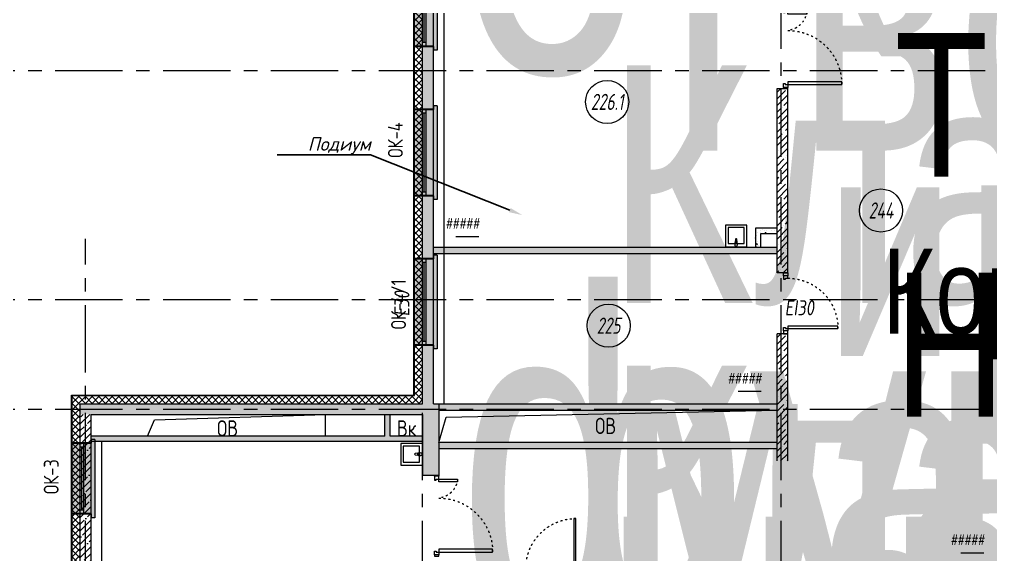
# Model space of a CAD drawing. Header units: millimetres. Extents: x 0 to 9491604, y -172998 to 295086.
# Drawn here: x 380393 to 398407, y 7200 to 17123 of the extents above; entities that cross this region are included whole.
import ezdxf
from ezdxf import colors
from ezdxf.entities.mleader import LeaderData, LeaderLine
from ezdxf.enums import TextEntityAlignment as Align
from ezdxf.math import Vec2, Vec3

# ---------------------------------------------------------------- set-up
doc = ezdxf.new("R2018")
doc.units = ezdxf.units.MM
doc.linetypes.add('ACAD_ISO03W100', pattern=[30, 12, -18])
doc.linetypes.add('CENTER', pattern=[2, 1.25, -0.25, 0.25, -0.25])
for name, color, linetype, lineweight in [('АР_Выноски АПР', 5, 'Continuous', 5), ('АР_Двери', 7, 'Continuous', 0), ('АР_Маркер экспликации', 239, 'Continuous', 13), ('АР_Навесной фасад', 250, 'Continuous', 5), ('АР_Номер помещения', 250, 'Continuous', 9), ('АР_Окна БЛОК', 250, 'Continuous', 13), ('АР_Оси', 7, 'Continuous', 25), ('АР_Отверстия', 250, 'Continuous', 15), ('АР_Отметки', 7, 'Continuous', 5), ('АР_Перегородки газоблок', 165, 'Continuous', 30), ('АР_Перегородки газоблок_Штрих', 165, 'Continuous', 5), ('АР_Подоконники', 163, 'Continuous', 9), ('АР_Сущ Несущая стена', 250, 'Continuous', 50), ('АР_тонкая линия', 250, 'Continuous', 0), ('АР_Утеплитель', 250, 'Continuous', 13), ('АР_Штриховка монолит', 29, 'Continuous', 9), ('Маркировка ОКОН', 5, 'Continuous', 18), ('Сан.техника', 153, 'Continuous', 9)]:
    doc.layers.add(name, color=color, linetype=linetype, lineweight=lineweight)
doc.layers.add('АР_Названия помещений', color=124, linetype='Continuous', lineweight=5, plot=False)
doc.layers.add('АР_Помещения_площадь', color=19, linetype='Continuous', lineweight=9, plot=False)
doc.layers.add('АР_ПБ_Двери', color=7, linetype='Continuous', lineweight=15, true_color=0xdb0000)
doc.layers.add('ТХ_сантехника', color=253, linetype='Continuous')
doc.styles.add('ICOCPEUR', font='isocpeur.ttf')
doc.styles.add('ISOCPEUR', font='', dxfattribs={"height": 250})
doc.styles.add('PDF ISOCPEUR', font='isocpeur.ttf')
doc.styles.get("Standard").update_dxf_attribs({"font": 'GOST.TTF'})
doc.styles.add('Архитект', font='isocpeur.ttf', dxfattribs={"width": 0.8, "oblique": 8})
doc.styles.get('ISOCPEUR').set_extended_font_data('ISOCPEUR', italic=True)
pattern_1 = [(50, (458486.46, -54817.56), (215.17805, -18.82564), [22.5, -247.5]), (355, (458486.46, -54817.56), (-41.6254, 225.65764), [18, -198]), (100.45144, (458504.4, -54819.13), (173.55265, 206.832), [19.12206, -210.34263]), (46.1842, (458486.46, -54757.56), (320.1724, -49.6558), [33.75, -371.25]), (96.63564, (458513.14, -54761.7), (280.3986, 292.2356), [28.6831, -315.5141]), (351.18416, (458486.46, -54757.56), (280.3986, 292.2356), [27, -297]), (21, (458516.46, -54772.56), (179.07212, -120.78567), [22.5, -247.5]), (326, (458516.46, -54772.56), (72.9946, 217.545), [18, -198]), (71.45144, (458531.38, -54782.63), (252.0667, 96.75935), [19.12206, -210.34263]), (37.5, (458486.46, -54817.56), (3.647957, 99.868156), [0, -195.6, 0, -201, 0, -198.75]), (7.5, (458486.46, -54817.56), (78.92086, 118.32351), [0, -114.6, 0, -191.1, 0, -75.75]), (327.5, (458419.56, -54817.56), (160.14673, -6.76646), [0, -75, 0, -234, 0, -310.5]), (317.5, (458389.56, -54817.56), (174.95585, 30.0315), [0, -97.5, 0, -155.4, 0, -220.5])]

# ---------------------------------------------------------------- blocks, each defined once
blk = doc.blocks.new('Полуторная_на лестницу')
for points in [[(75, 80), (75, 1080), (125, 1080), (125, 80)], [(1375, 430), (1375, 80), (1425, 80), (1425, 430)]]:
    blk.add_lwpolyline(points, close=True)
for points in [[(0, 0), (0, 80), (20, 80), (20, 0), (0, 0)], [(20, 80), (20, 0), (90, 0), (90, 30), (75, 30), (75, 80), (20, 80)], [(1480, 80), (1480, 0), (1410, 0), (1410, 30), (1425, 30), (1425, 80), (1480, 80)], [(1500, 0), (1500, 80), (1480, 80), (1480, 0), (1500, 0)]]:
    blk.add_lwpolyline(points)
at = {"linetype": 'ACAD_ISO03W100', "ltscale": 3}
for centre, radius, start, end in [((75, 80), 1000, 0, 90), ((1465, 40), 392, 95.9075, 174.0925)]:
    blk.add_arc(centre, radius, start, end, dxfattribs=at)
blk = doc.blocks.new('*U265')
blk.add_lwpolyline([(100, 80), (100, 1010), (140, 1010), (140, 80)], close=True)
for points in [[(0, 0), (0, 80), (55, 80), (55, 0), (0, 0)], [(55, 80), (55, 0), (115, 0), (115, 40), (100, 40), (100, 80), (55, 80)], [(1075, 80), (1075, 0), (1015, 0), (1015, 40), (1030, 40), (1030, 80), (1075, 80)], [(1130, 0), (1130, 80), (1075, 80), (1075, 0), (1130, 0)]]:
    blk.add_lwpolyline(points)
at = {"linetype": 'ACAD_ISO03W100', "ltscale": 3}
blk.add_arc((100, 80), 930, 0, 90, dxfattribs=at)
blk = doc.blocks.new('*U266')
blk.add_lwpolyline([(100, 80), (100, 1010), (140, 1010), (140, 80)], close=True)
for points in [[(0, 0), (0, 80), (55, 80), (55, 0), (0, 0)], [(55, 80), (55, 0), (115, 0), (115, 40), (100, 40), (100, 80), (55, 80)], [(1075, 80), (1075, 0), (1015, 0), (1015, 40), (1030, 40), (1030, 80), (1075, 80)], [(1130, 0), (1130, 80), (1075, 80), (1075, 0), (1130, 0)]]:
    blk.add_lwpolyline(points)
at = {"linetype": 'ACAD_ISO03W100', "ltscale": 3}
blk.add_arc((100, 80), 930, 0, 90, dxfattribs=at)
blk = doc.blocks.new('*U261')
at = {"true_color": 0xffffff}
h = blk.add_hatch(color=7, dxfattribs=at)
h.dxf.hatch_style = 1
h.paths.add_polyline_path([(-1380, 210), (70, 210), (70, 140), (0, 140), (0, -220), (-1310, -220), (-1310, 140), (-1380, 140)])
for p, q in [((-1380, 210), (70, 210)), ((-1380, 210), (-1380, 140)), ((70, 210), (70, 140)), ((-1380, 140), (-1310, 140)), ((-1310, 0), (0, 0)), ((0, 140), (70, 140)), ((-1310, -70), (0, -70)), ((-1240, 0), (-1240, -70)), ((-1240, -35), (-70, -35)), ((-70, 0), (-70, -70)), ((0, -220), (-1310, -220))]:
    blk.add_line(p, q)
at = {"lineweight": 30}
for p, q in [((-1310, 140), (-1310, -220)), ((0, 140), (0, -220))]:
    blk.add_line(p, q, dxfattribs=at)
blk = doc.blocks.new('*U262')
at = {"true_color": 0xffffff}
h = blk.add_hatch(color=7, dxfattribs=at)
h.dxf.hatch_style = 1
h.paths.add_polyline_path([(-1670, 210), (70, 210), (70, 140), (0, 140), (0, -220), (-1600, -220), (-1600, 140), (-1670, 140)])
for p, q in [((-1670, 210), (70, 210)), ((-1670, 210), (-1670, 140)), ((70, 210), (70, 140)), ((-1670, 140), (-1600, 140)), ((-1600, 0), (0, 0)), ((0, 140), (70, 140)), ((-1600, -70), (0, -70)), ((-1530, 0), (-1530, -70)), ((-1530, -35), (-70, -35)), ((-70, 0), (-70, -70)), ((0, -220), (-1600, -220))]:
    blk.add_line(p, q)
at = {"lineweight": 30}
for p, q in [((-1600, 140), (-1600, -220)), ((0, 140), (0, -220))]:
    blk.add_line(p, q, dxfattribs=at)
blk = doc.blocks.new('*U257')
at = {"true_color": 0xffffff}
h = blk.add_hatch(color=7, dxfattribs=at)
h.dxf.hatch_style = 1
h.paths.add_polyline_path([(-1670, 210), (70, 210), (70, 140), (0, 140), (0, -220), (-1600, -220), (-1600, 140), (-1670, 140)])
for p, q in [((-1670, 210), (70, 210)), ((-1670, 210), (-1670, 140)), ((70, 210), (70, 140)), ((-1670, 140), (-1600, 140)), ((-1600, 0), (0, 0)), ((0, 140), (70, 140)), ((-1600, -70), (0, -70)), ((-1530, 0), (-1530, -70)), ((-1530, -35), (-70, -35)), ((-70, 0), (-70, -70)), ((0, -220), (-1600, -220))]:
    blk.add_line(p, q)
at = {"lineweight": 30}
for p, q in [((-1600, 140), (-1600, -220)), ((0, 140), (0, -220))]:
    blk.add_line(p, q, dxfattribs=at)
blk = doc.blocks.new('*U258')
at = {"true_color": 0xffffff}
h = blk.add_hatch(color=7, dxfattribs=at)
h.dxf.hatch_style = 1
h.paths.add_polyline_path([(-1670, 210), (70, 210), (70, 140), (0, 140), (0, -220), (-1600, -220), (-1600, 140), (-1670, 140)])
for p, q in [((-1670, 210), (70, 210)), ((-1670, 210), (-1670, 140)), ((70, 210), (70, 140)), ((-1670, 140), (-1600, 140)), ((-1600, 0), (0, 0)), ((0, 140), (70, 140)), ((-1600, -70), (0, -70)), ((-1530, 0), (-1530, -70)), ((-1530, -35), (-70, -35)), ((-70, 0), (-70, -70)), ((0, -220), (-1600, -220))]:
    blk.add_line(p, q)
at = {"lineweight": 30}
for p, q in [((-1600, 140), (-1600, -220)), ((0, 140), (0, -220))]:
    blk.add_line(p, q, dxfattribs=at)
blk = doc.blocks.new('_DotSmall')
at = {"color": 0, "linetype": 'ByBlock', "const_width": 0.5}
blk.add_lwpolyline([(-0.0625, 0, 1), (0.0625, 0, 1)], format="xyb", close=True, dxfattribs=at)
blk = doc.blocks.new('*U254')
at = {"color": 7, "style": 'ISOCPEUR', "width": 0.7, "flags": 1}
blk.add_attdef('КАТЕГОРИЯ', (-499, -2092), '', height=250, dxfattribs=at)
at = {"layer": 'АР_Номер помещения', "color": 7, "style": 'ISOCPEUR', "width": 0.7}
blk.add_attdef('НОМЕР_ПОМЕЩЕНИЯ', text='', height=300, dxfattribs=at).set_placement((-518, 1403), align=Align.MIDDLE_CENTER)
at = {"layer": 'АР_Помещения_площадь', "color": 7, "lineweight": 30, "width": 0.7, "flags": 104}
blk.add_attdef('ИМЯ_ПОМЕЩЕНИЯ', text='', height=100, dxfattribs=at).set_placement((158, 1217), align=Align.MIDDLE_CENTER)
at = {"layer": 'АР_Помещения_площадь', "color": 7, "style": 'ISOCPEUR', "width": 0.7}
blk.add_attdef('ПЛОЩАДЬ_ПОМЕЩЕНИЯ', text='', height=200, dxfattribs=at).set_placement((-318, 583), align=Align.MIDDLE_RIGHT)
blk = doc.blocks.new('*U249')
at = {"color": 7, "style": 'ISOCPEUR', "width": 0.7, "flags": 1}
blk.add_attdef('КАТЕГОРИЯ', (-499, -2092), '', height=250, dxfattribs=at)
at = {"layer": 'АР_Номер помещения', "color": 7, "style": 'ISOCPEUR', "width": 0.7}
blk.add_attdef('НОМЕР_ПОМЕЩЕНИЯ', text='', height=300, dxfattribs=at).set_placement((-14595, 10538), align=Align.MIDDLE_CENTER)
at = {"layer": 'АР_Помещения_площадь', "color": 7, "style": 'ISOCPEUR', "width": 0.7}
blk.add_attdef('ПЛОЩАДЬ_ПОМЕЩЕНИЯ', text='', height=200, dxfattribs=at).set_placement((-16735, 6522), align=Align.MIDDLE_RIGHT)
at = {"layer": 'АР_Помещения_площадь', "color": 7, "lineweight": 30, "width": 0.7, "flags": 104}
blk.add_attdef('ИМЯ_ПОМЕЩЕНИЯ', text='', height=100, dxfattribs=at).set_placement((158, 1217), align=Align.MIDDLE_CENTER)
blk = doc.blocks.new('*U246')
at = {"layer": 'АР_Номер помещения', "color": 7}
blk.add_circle((-14534, 1600), 400, dxfattribs=at)
at = {"layer": 'АР_Помещения_площадь', "color": 7}
blk.add_line((-11707, 378), (-12129, 378), dxfattribs=at)
at = {"color": 7, "style": 'ISOCPEUR', "width": 0.7, "flags": 1}
blk.add_attdef('КАТЕГОРИЯ', (-499, -2092), '', height=250, dxfattribs=at)
at = {"layer": 'АР_Номер помещения', "color": 7, "style": 'ISOCPEUR', "width": 0.7}
blk.add_attdef('НОМЕР_ПОМЕЩЕНИЯ', text='', height=300, dxfattribs=at).set_placement((-14534, 1600), align=Align.MIDDLE_CENTER)
at = {"layer": 'АР_Помещения_площадь', "color": 7, "lineweight": 30, "width": 0.7, "flags": 104}
blk.add_attdef('ИМЯ_ПОМЕЩЕНИЯ', text='', height=100, dxfattribs=at).set_placement((158, 1217), align=Align.MIDDLE_CENTER)
at = {"layer": 'АР_Помещения_площадь', "color": 7, "style": 'ISOCPEUR', "width": 0.7}
blk.add_attdef('ПЛОЩАДЬ_ПОМЕЩЕНИЯ', text='', height=200, dxfattribs=at).set_placement((-11702, 624), align=Align.MIDDLE_RIGHT)
blk = doc.blocks.new('*U244')
at = {"layer": 'АР_Номер помещения', "color": 7}
blk.add_circle((-16046, 6911), 400, dxfattribs=at)
at = {"layer": 'АР_Помещения_площадь', "color": 7}
blk.add_line((-14244, 379), (-14666, 379), dxfattribs=at)
at = {"color": 7, "style": 'ISOCPEUR', "width": 0.7, "flags": 1}
blk.add_attdef('КАТЕГОРИЯ', (-499, -2092), '', height=250, dxfattribs=at)
at = {"layer": 'АР_Номер помещения', "color": 7, "style": 'ISOCPEUR', "width": 0.7}
blk.add_attdef('НОМЕР_ПОМЕЩЕНИЯ', text='', height=300, dxfattribs=at).set_placement((-16046, 6911), align=Align.MIDDLE_CENTER)
at = {"layer": 'АР_Помещения_площадь', "color": 7, "lineweight": 30, "width": 0.7, "flags": 104}
blk.add_attdef('ИМЯ_ПОМЕЩЕНИЯ', text='', height=100, dxfattribs=at).set_placement((158, 1217), align=Align.MIDDLE_CENTER)
at = {"layer": 'АР_Помещения_площадь', "color": 7, "style": 'ISOCPEUR', "width": 0.7}
blk.add_attdef('ПЛОЩАДЬ_ПОМЕЩЕНИЯ', text='', height=200, dxfattribs=at).set_placement((-14239, 625), align=Align.MIDDLE_RIGHT)
blk = doc.blocks.new('*U242')
at = {"layer": 'АР_Номер помещения', "color": 7}
blk.add_circle((-18270, 7006), 400, dxfattribs=at)
at = {"layer": 'АР_Помещения_площадь', "color": 7}
blk.add_line((-16364, 653), (-16786, 653), dxfattribs=at)
at = {"color": 7, "style": 'ISOCPEUR', "width": 0.7, "flags": 1}
blk.add_attdef('КАТЕГОРИЯ', (-499, -2092), '', height=250, dxfattribs=at)
at = {"layer": 'АР_Номер помещения', "color": 7, "style": 'ISOCPEUR', "width": 0.7}
blk.add_attdef('НОМЕР_ПОМЕЩЕНИЯ', text='', height=300, dxfattribs=at).set_placement((-18270, 7006), align=Align.MIDDLE_CENTER)
at = {"layer": 'АР_Помещения_площадь', "color": 7, "lineweight": 30, "width": 0.7, "flags": 104}
blk.add_attdef('ИМЯ_ПОМЕЩЕНИЯ', text='', height=100, dxfattribs=at).set_placement((158, 1217), align=Align.MIDDLE_CENTER)
at = {"layer": 'АР_Помещения_площадь', "color": 7, "style": 'ISOCPEUR', "width": 0.7}
blk.add_attdef('ПЛОЩАДЬ_ПОМЕЩЕНИЯ', text='', height=200, dxfattribs=at).set_placement((-16359, 900), align=Align.MIDDLE_RIGHT)
blk = doc.blocks.new('*U241')
at = {"color": 7, "style": 'ISOCPEUR', "width": 0.7, "flags": 1}
blk.add_attdef('КАТЕГОРИЯ', (-499, -2092), '', height=250, dxfattribs=at)
at = {"layer": 'АР_Номер помещения', "color": 7, "style": 'ISOCPEUR', "width": 0.7}
blk.add_attdef('НОМЕР_ПОМЕЩЕНИЯ', text='', height=300, dxfattribs=at).set_placement((-806, -3106), align=Align.MIDDLE_CENTER)
at = {"layer": 'АР_Помещения_площадь', "color": 7, "lineweight": 30, "width": 0.7, "flags": 104}
blk.add_attdef('ИМЯ_ПОМЕЩЕНИЯ', text='', height=100, dxfattribs=at).set_placement((158, 1217), align=Align.MIDDLE_CENTER)
at = {"layer": 'АР_Помещения_площадь', "color": 7, "style": 'ISOCPEUR', "width": 0.7}
blk.add_attdef('ПЛОЩАДЬ_ПОМЕЩЕНИЯ', text='', height=200, dxfattribs=at).set_placement((-568, -3814), align=Align.MIDDLE_RIGHT)
blk = doc.blocks.new('сан.техника')
at = {"layer": 'Сан.техника', "linetype": 'Continuous', "lineweight": 5}
for p, q in [((-27, 168), (-79, 161)), ((-27, 168), (-79, 161)), ((-79, 139), (-27, 132)), ((-79, 139), (-27, 132)), ((25, 175), (-17, 171)), ((25, 175), (-17, 171)), ((-17, 129), (25, 125)), ((-17, 129), (25, 125)), ((-15, 164), (0, 164)), ((-15, 164), (0, 164)), ((0, 136), (-15, 136)), ((0, 136), (-15, 136)), ((0, 164), (0, 136)), ((0, 164), (0, 136))]:
    blk.add_line(p, q, dxfattribs=at)
for points in [[(59, 350), (-341, 350), (-341, -50), (59, -50)], [(0, 300), (-300, 300), (-300, 0), (0, 0)], [(0, 300), (-300, 300), (-300, 0), (0, 0)]]:
    blk.add_lwpolyline(points, close=True, dxfattribs=at)
for centre, radius, start, end in [((-78, 150), 11.2, 97.1386, 262.8608), ((-78, 150), 11.2, 97.1386, 262.8608), ((-15, 150), 21.1, 122.7707, 237.2287), ((-15, 150), 21.1, 122.7707, 237.2287), ((-15, 150), 13.6, 89.9997, 269.9997), ((-15, 150), 13.6, 89.9997, 269.9997), ((-15, 150), 21.1, 95.1693, 122.7707), ((-15, 150), 21.1, 95.1693, 122.7707), ((-15, 150), 21.1, 237.2287, 264.8301), ((-15, 150), 21.1, 237.2287, 264.8301), ((25, 150), 25, 269.9997, 89.9997), ((25, 150), 25, 269.9997, 89.9997)]:
    blk.add_arc(centre, radius, start, end, dxfattribs=at)
blk = doc.blocks.new('У007')
at = {"layer": 'Сан.техника', "color": 5, "linetype": 'Continuous', "lineweight": 5}
for p, q in [((-172842, 78997), (-172846, 78955)), ((-172842, 78997), (-172846, 78955)), ((-172833, 79060), (-172839, 79007)), ((-172833, 79060), (-172839, 79007)), ((-172835, 78980), (-172835, 78995)), ((-172835, 78980), (-172835, 78995)), ((-172808, 78980), (-172835, 78980)), ((-172808, 78980), (-172835, 78980)), ((-172804, 79007), (-172810, 79060)), ((-172804, 79007), (-172810, 79060)), ((-172808, 78995), (-172808, 78980)), ((-172808, 78995), (-172808, 78980)), ((-172796, 78955), (-172800, 78997)), ((-172796, 78955), (-172800, 78997))]:
    blk.add_line(p, q, dxfattribs=at)
for points in [[(-172621, 78921), (-172621, 79321), (-173021, 79321), (-173021, 78921)], [(-172671, 78980), (-172671, 79280), (-172971, 79280), (-172971, 78980)], [(-172671, 78980), (-172671, 79280), (-172971, 79280), (-172971, 78980)]]:
    blk.add_lwpolyline(points, close=True, dxfattribs=at)
for centre, radius, start, end in [((-172821, 78955), 25, 179.9997, 359.9997), ((-172821, 78955), 25, 179.9997, 359.9997), ((-172821, 78995), 21.1, 147.2287, 174.8301), ((-172821, 78995), 21.1, 147.2287, 174.8301), ((-172821, 78995), 21.1, 32.7707, 147.2287), ((-172821, 78995), 21.1, 32.7707, 147.2287), ((-172821, 78995), 13.6, 359.9997, 179.9997), ((-172821, 78995), 13.6, 359.9997, 179.9997), ((-172821, 79058), 11.2, 7.1386, 172.8608), ((-172821, 79058), 11.2, 7.1386, 172.8608), ((-172821, 78995), 21.1, 5.1693, 32.7707), ((-172821, 78995), 21.1, 5.1693, 32.7707)]:
    blk.add_arc(centre, radius, start, end, dxfattribs=at)
blk = doc.blocks.new('*U239')
at = {"layer": 'АР_Номер помещения', "color": 7}
blk.add_circle((-14561, 182), 400, dxfattribs=at)
at = {"layer": 'АР_Помещения_площадь', "color": 7}
blk.add_line((-16942, -2317), (-17365, -2317), dxfattribs=at)
at = {"color": 7, "style": 'ISOCPEUR', "width": 0.7, "flags": 1}
blk.add_attdef('КАТЕГОРИЯ', (-499, -2092), '', height=250, dxfattribs=at)
at = {"layer": 'АР_Номер помещения', "color": 7, "style": 'ISOCPEUR', "width": 0.7}
blk.add_attdef('НОМЕР_ПОМЕЩЕНИЯ', text='', height=300, dxfattribs=at).set_placement((-14561, 182), align=Align.MIDDLE_CENTER)
at = {"layer": 'АР_Помещения_площадь', "color": 7, "lineweight": 30, "width": 0.7, "flags": 104}
blk.add_attdef('ИМЯ_ПОМЕЩЕНИЯ', text='', height=100, dxfattribs=at).set_placement((158, 1217), align=Align.MIDDLE_CENTER)
at = {"layer": 'АР_Помещения_площадь', "color": 7, "style": 'ISOCPEUR', "width": 0.7}
blk.add_attdef('ПЛОЩАДЬ_ПОМЕЩЕНИЯ', text='', height=200, dxfattribs=at).set_placement((-16937, -2070), align=Align.MIDDLE_RIGHT)
blk = doc.blocks.new('*U286')
at = {"color": 7, "style": 'ISOCPEUR', "width": 0.7, "flags": 1}
blk.add_attdef('КАТЕГОРИЯ', (-499, -2092), '', height=250, dxfattribs=at)
at = {"layer": 'АР_Номер помещения', "color": 7, "style": 'ISOCPEUR', "width": 0.7}
blk.add_attdef('НОМЕР_ПОМЕЩЕНИЯ', text='', height=300, dxfattribs=at).set_placement((-12706, 14289), align=Align.MIDDLE_CENTER)
at = {"layer": 'АР_Помещения_площадь', "color": 7, "style": 'ISOCPEUR', "width": 0.7}
blk.add_attdef('ПЛОЩАДЬ_ПОМЕЩЕНИЯ', text='', height=200, dxfattribs=at).set_placement((-12402, 13467), align=Align.MIDDLE_RIGHT)
at = {"layer": 'АР_Помещения_площадь', "color": 7, "lineweight": 30, "width": 0.7, "flags": 104}
blk.add_attdef('ИМЯ_ПОМЕЩЕНИЯ', text='', height=100, dxfattribs=at).set_placement((158, 1217), align=Align.MIDDLE_CENTER)

msp = doc.modelspace()

# ---------------------------------------------------------------- hatches: boundary and pattern name
at = {"layer": 'АР_Перегородки газоблок_Штрих', "lineweight": 9, "ltscale": 100}
h = msp.add_hatch(dxfattribs=at)
h.set_pattern_fill('AR-CONC', color=256, scale=30, angle=90)
h.set_pattern_definition([(140, (456466.02, 34153.82), (18.82564, 215.17805), [22.5, -247.5]), (85, (456466.02, 34153.82), (-225.65764, -41.6254), [18, -198]), (190.45144, (456467.59, 34171.75), (-206.832, 173.55265), [19.12206, -210.3426]), (136.1842, (456406.02, 34153.82), (49.6558, 320.1724), [33.75, -371.25]), (186.63564, (456410.16, 34180.5), (-292.2356, 280.3986), [28.6831, -315.5141]), (81.18416, (456406.02, 34153.82), (-292.2356, 280.3986), [27, -297]), (111, (456421.02, 34183.82), (120.78567, 179.0721), [22.5, -247.5]), (56, (456421.02, 34183.82), (-217.545, 72.9946), [18, -198]), (161.45144, (456431.08, 34198.74), (-96.75935, 252.0667), [19.12206, -210.3426]), (127.5, (456466.02, 34153.82), (-99.86816, 3.64796), [0, -195.6, 0, -201, 0, -198.75]), (97.5, (456466.02, 34153.82), (-118.32351, 78.92086), [0, -114.6, 0, -191.1, 0, -75.75]), (57.5, (456466.02, 34086.92), (6.76646, 160.14673), [0, -75, 0, -234, 0, -310.5]), (47.5, (456466.02, 34056.92), (-30.0315, 174.95585), [0, -97.5, 0, -155.4, 0, -220.5])])
h.paths.add_polyline_path([(394045.8, 13253.1), (394445.8, 13253.1), (394445.8, 13153.1), (394145.8, 13153.1), (394145.8, 12903.1), (394045.8, 12903.1)])
h = msp.add_hatch(dxfattribs=at)
h.set_pattern_fill('AR-CONC', color=256, scale=30)
h.set_pattern_definition(pattern_1)
h.paths.add_polyline_path([(394445.8, 12903.1), (388070.8, 12903.1), (388070.8, 12783.1), (394445.7, 12783.1)])
h = msp.add_hatch(dxfattribs=at)
h.set_pattern_fill('AR-CONC', color=256, scale=30)
h.set_pattern_definition(pattern_1)
h.paths.add_polyline_path([(394446.1, 9998.1), (388170.8, 9998.1), (388170.8, 9878.1), (394445.8, 9879), (394445.4, 9878.1)])
h = msp.add_hatch(dxfattribs=at)
h.set_pattern_fill('AR-CONC', color=256, scale=30)
h.set_pattern_definition(pattern_1)
h.paths.add_polyline_path([(387870.8, 9395.9), (387269.4, 9395.9), (387269.4, 9798.1), (387169.4, 9798.1), (387169.4, 9395.9), (381720.8, 9395.9), (381720.8, 9295.9), (387870.8, 9295.9)])
h = msp.add_hatch(dxfattribs=at)
h.set_pattern_fill('AR-CONC', color=256, scale=30)
h.set_pattern_definition(pattern_1)
h.paths.add_polyline_path([(394446.1, 9278.1), (388170.8, 9278.1), (388170.8, 9158.1), (394445.8, 9159), (394445.4, 9158.1)])
at = {"layer": 'АР_Утеплитель', "lineweight": 9, "ltscale": 100}
h = msp.add_hatch(dxfattribs=at)
h.set_pattern_fill('ANSI37', color=256, scale=700)
h.set_pattern_definition([(45, (-563475.87, 49541.65), (-61.871843, 61.871843), []), (135, (-563475.87, 49541.65), (-61.871843, -61.871843), [])])
h.paths.add_polyline_path([(381520.7, 9998.1), (387870.8, 9998.1), (387870.8, 27228.1), (380870.6, 27228.1), (380870.6, 28948.1), (380720.6, 28948.1), (380720.6, 27078.1), (387720.8, 27078.1), (387720.8, 10148.1), (381370.7, 10148.1), (381370.8, 138.1), (394770.8, 138.1), (394770.8, 6488.1), (402890.8, 6488.1), (402890.8, 11678.1), (411158.1, 11678.1), (411158.1, 11428.1), (411308.1, 11428.1), (411308.1, 11828.1), (402740.8, 11828.1), (402740.8, 6638.1), (394620.8, 6638.1), (394620.8, 288.1), (381520.8, 288.1)])
at = {"layer": 'АР_Штриховка монолит', "lineweight": 9, "ltscale": 100}
h = msp.add_hatch(dxfattribs=at)
h.set_pattern_fill('ANSI35', color=256, scale=700)
h.set_pattern_definition([(45, (-569967.05, 110388.02), (-123.743687, 123.743687), []), (45, (-569843.3, 110388.02), (-123.743687, 123.743687), [218.75, -43.75, 0, -43.75])])
h.paths.add_polyline_path([(388070.7, 27668.1), (387870.7, 27668.1), (387870.7, 9998.1), (381520.8, 9998.1), (381520.8, 9798.1), (381720.8, 9798.1), (387870.8, 9798.1), (387870.8, 8672.3), (388170.8, 8672.3), (388170.8, 9998.1), (388070.8, 9998.1)])
h = msp.add_hatch(dxfattribs=at)
h.set_pattern_fill('ANSI35', color=256, scale=700)
h.set_pattern_definition([(45, (-579757.05, 107498.02), (-123.743687, 123.743687), []), (45, (-579633.3, 107498.02), (-123.743687, 123.743687), [218.75, -43.75, 0, -43.75])])
h.paths.add_polyline_path([(394645.8, 15843.1), (394445.8, 15843.1), (394445.8, 12423.1), (394645.8, 12423.1)])
h = msp.add_hatch(dxfattribs=at)
h.set_pattern_fill('ANSI35', color=256, scale=700)
h.set_pattern_definition([(45, (-579757.05, 102948.02), (-123.743687, 123.743687), []), (45, (-579633.3, 102948.02), (-123.743687, 123.743687), [218.75, -43.75, 0, -43.75])])
h.paths.add_polyline_path([(394645.8, 11293.1), (394445.8, 11293.1), (394445.8, 8938.1), (394645.8, 8938.1)])
h = msp.add_hatch(dxfattribs=at)
h.set_pattern_fill('ANSI35', color=256, scale=700)
h.set_pattern_definition([(45, (-563375.93, 50219.65), (-123.743687, 123.743687), []), (45, (-563252.19, 50219.65), (-123.743687, 123.743687), [218.75, -43.75, 0, -43.75])])
h.paths.add_polyline_path([(381720.8, 9798.1), (381520.8, 9798.1), (381520.8, 288.1), (393674, 288.1), (393674, 488.1), (381720.8, 488.1)])

# ---------------------------------------------------------------- linework, layer by layer
at = {"layer": 'АР_Навесной фасад', "lineweight": 9, "ltscale": 100}
for p, q in [((387710.8, 10158.1), (387710.8, 27068.1)), ((387720.8, 10148.1), (387720.8, 27078.1)), ((381360.4, 10158.1), (387710.8, 10158.1)), ((381370.4, 10148.1), (387720.8, 10148.1))]:
    msp.add_line(p, q, dxfattribs=at)
for points in [[(381360.8, 128.1), (381360.4, 10158.1)], [(381370.8, 138.1), (381370.4, 10148.1)]]:
    msp.add_lwpolyline(points, dxfattribs=at)
at = {"layer": 'АР_Оси', "linetype": 'CENTER', "lineweight": 9, "ltscale": 1000}
for p, q in [((387870.8, -1423.1), (387870.8, 32460.8)), ((394520.8, -1423.1), (394520.8, 27959.4)), ((369057, 16178.1), (452654.2, 16178.1)), ((381620.8, -1423.1), (381620.8, 13055)), ((369057, 11928.1), (452654.2, 11928.1)), ((369057, 9898.1), (452654.2, 9898.1))]:
    msp.add_line(p, q, dxfattribs=at)
at = {"layer": 'АР_Перегородки газоблок', "lineweight": 9, "ltscale": 100}
for p, q in [((387169.4, 9395.9), (387169.4, 9798.1)), ((387269.4, 9395.9), (387269.4, 9798.1)), ((387169.4, 9395.9), (381720.8, 9395.9)), ((387870.8, 9395.9), (387269.4, 9395.9)), ((387870.8, 9295.9), (381720.8, 9295.9))]:
    msp.add_line(p, q, dxfattribs=at)
msp.add_lwpolyline([(394445.8, 13253.1), (394045.8, 13253.1), (394045.8, 12903.1), (394145.8, 12903.1), (394145.8, 13153.1), (394445.8, 13153.1)], close=True, dxfattribs=at)
for points in [[(388070.8, 12903.1), (394445.8, 12903.1)], [(388070.8, 12783.1), (394445.8, 12783.1)], [(388170.8, 9998.1), (394445.8, 9998.1)], [(388170.8, 9878.1), (394445.8, 9878.1)], [(394445.8, 9278.1), (388170.8, 9278.1)], [(394445.8, 9158.1), (388170.8, 9158.1)]]:
    msp.add_lwpolyline(points, dxfattribs=at)
at = {"layer": 'АР_Подоконники', "lineweight": 9, "ltscale": 100}
for p, q in [((388270.8, 9998.1), (388270.8, 18323.1)), ((381920.8, 688.1), (381920.8, 9295.9))]:
    msp.add_line(p, q, dxfattribs=at)
at = {"layer": 'АР_Сущ Несущая стена', "lineweight": 9, "ltscale": 100}
for p, q in [((387870.8, 9998.1), (387870.8, 27868.1)), ((388070.8, 9998.1), (388070.8, 27668.1)), ((394445.8, 12423.1), (394445.8, 15843.1)), ((394445.8, 15843.1), (394645.8, 15843.1)), ((394645.8, 12423.1), (394645.8, 15843.1)), ((394645.8, 12423.1), (394445.8, 12423.1)), ((394445.8, 8938.1), (394445.8, 11293.1)), ((394645.8, 11293.1), (394445.8, 11293.1)), ((394645.8, 8938.1), (394645.8, 11293.1)), ((381520.8, 288.1), (381520.8, 9998.1)), ((381520.8, 9998.1), (387870.8, 9998.1)), ((388070.8, 9998.1), (388170.8, 9998.1)), ((388170.8, 9998.1), (388170.8, 8672.3)), ((381720.8, 488.1), (381720.8, 9798.1)), ((381720.8, 9798.1), (387870.8, 9798.1)), ((387870.8, 9798.1), (387870.8, 8672.3)), ((387870.8, 8672.3), (388170.8, 8672.3))]:
    msp.add_line(p, q, dxfattribs=at)
at = {"layer": 'АР_тонкая линия', "lineweight": 9, "ltscale": 100}
msp.add_line((386070.8, 9395.9), (386070.8, 9798.1), dxfattribs=at)
for points in [[(382770.8, 9395.9), (382896.5, 9700.7), (386070.8, 9798.1)], [(388170.8, 9278.1), (388309, 9746.6), (394445.8, 9878.1)]]:
    msp.add_lwpolyline(points, dxfattribs=at)

# ---------------------------------------------------------------- block references
at = {"layer": 'АР_Двери', "lineweight": 9, "xscale": -1, "rotation": 270}
for name, p in [('Полуторная_на лестницу', (394565.8, 15843.1)), ('*U265', (394565.8, 11293.1)), ('Полуторная_на лестницу', (388090.8, 7172.3))]:
    msp.add_blockref(name, p, dxfattribs=at)
at = {"layer": 'АР_Двери', "lineweight": 9, "xscale": -1}
msp.add_blockref('*U266', (390815.8, 6858.1), dxfattribs=at)
at = {"layer": 'АР_Маркер экспликации', "lineweight": 9}
ref = msp.add_blockref('*U254', (397427.5, 58377.2), dxfattribs=at)
lines = msp.add_mtext('\\W0.8000;Коридор и рекреация (основная и старшая школа)', dxfattribs={"layer": 'АР_Названия помещений', "insert": (397774.6, 57102.6), "char_height": 6239.8, "width": 926.94, "attachment_point": 1})
ref.add_attrib('ИМЯ_ПОМЕЩЕНИЯ', '', (397774.6, 57102.6), dxfattribs={"flags": 104}).embed_mtext(lines)
at = {"layer": 'АР_Маркер экспликации', "color": 7, "lineweight": 9}
ref = msp.add_blockref('*U286', (400668.2, 30563.8), dxfattribs=at)
lines = msp.add_mtext('\\W0.8000;Многофункциональное пространство с функцией актового зала (с эстрадой в уровне пола)', dxfattribs={"layer": 'АР_Названия помещений', "insert": (388509, 42822.1), "char_height": 6157.775, "width": 926.94, "attachment_point": 1})
ref.add_attrib('ИМЯ_ПОМЕЩЕНИЯ', '', (388509, 42822.1), dxfattribs={"flags": 104}).embed_mtext(lines)
ref = msp.add_blockref('*U241', (396068.5, 46279.4), dxfattribs=at)
lines = msp.add_mtext('\\W0.8000;Коридор и рекреация (основная и старшая школа)', dxfattribs={"layer": 'АР_Названия помещений', "insert": (395328.5, 42060), "char_height": 4065.63, "width": 363.33, "attachment_point": 1})
ref.add_attrib('ИМЯ_ПОМЕЩЕНИЯ', '', (395328.5, 42060), dxfattribs={"flags": 104}).embed_mtext(lines)
ref = msp.add_blockref('*U244', (412596.7, 20044.7), dxfattribs=at)
ref.add_attrib('НОМЕР_ПОМЕЩЕНИЯ', '201', dxfattribs={"layer": 'АР_Номер помещения', "color": 7, "height": 300, "style": 'ISOCPEUR', "width": 0.7}).set_placement((396551, 26955.9), align=Align.MIDDLE_CENTER)
lines = msp.add_mtext('\\W0.8000;Лестничная клетка Тип Н2', dxfattribs={"layer": 'АР_Названия помещений', "insert": (396623, 25760.9), "char_height": 2666.311, "width": 926.94, "attachment_point": 1})
ref.add_attrib('ИМЯ_ПОМЕЩЕНИЯ', '', (396623, 25760.9), dxfattribs={"flags": 104}).embed_mtext(lines)
ref.add_attrib('ПЛОЩАДЬ_ПОМЕЩЕНИЯ', '#####', dxfattribs={"layer": 'АР_Помещения_площадь', "color": 7, "height": 200, "style": 'ISOCPEUR', "width": 0.7}).set_placement((398357.8, 20669.9), align=Align.MIDDLE_RIGHT)
ref = msp.add_blockref('*U249', (405855.8, 12493), dxfattribs=at)
lines = msp.add_mtext('\\W0.8000;Творческая мастерская с возможностью разделения трансформируемой перегородкой на два помещения', dxfattribs={"layer": 'АР_Названия помещений', "insert": (391370.6, 19918.4), "char_height": 5228.0139, "width": 926.94, "attachment_point": 1})
ref.add_attrib('ИМЯ_ПОМЕЩЕНИЯ', '', (391370.6, 19918.4), dxfattribs={"flags": 104}).embed_mtext(lines)
ref = msp.add_blockref('*U239', (405855.8, 15411.7), dxfattribs=at)
ref.add_attrib('НОМЕР_ПОМЕЩЕНИЯ', '226.1', dxfattribs={"layer": 'АР_Номер помещения', "color": 7, "height": 300, "style": 'ISOCPEUR', "width": 0.7}).set_placement((391295.1, 15594.1), align=Align.MIDDLE_CENTER)
lines = msp.add_mtext('\\W0.8000;Кладовая инвентаря творческой мастерской', dxfattribs={"layer": 'АР_Названия помещений', "insert": (391276.1, 16271.5), "char_height": 4406.675, "width": 926.94, "attachment_point": 1})
ref.add_attrib('ИМЯ_ПОМЕЩЕНИЯ', '', (391276.1, 16271.5), dxfattribs={"flags": 104}).embed_mtext(lines)
ref.add_attrib('ПЛОЩАДЬ_ПОМЕЩЕНИЯ', '#####', dxfattribs={"layer": 'АР_Помещения_площадь', "color": 7, "height": 200, "style": 'ISOCPEUR', "width": 0.7}).set_placement((388918.3, 13341.5), align=Align.MIDDLE_RIGHT)
ref = msp.add_blockref('*U242', (414644.3, 6574.6), dxfattribs=at)
ref.add_attrib('НОМЕР_ПОМЕЩЕНИЯ', '244', dxfattribs={"layer": 'АР_Номер помещения', "color": 7, "height": 300, "style": 'ISOCPEUR', "width": 0.7}).set_placement((396374.3, 13580.3), align=Align.MIDDLE_CENTER)
lines = msp.add_mtext('\\W0.8000;Коридор', dxfattribs={"layer": 'АР_Названия помещений', "insert": (396403.3, 12872), "char_height": 1576.782, "width": 926.94, "attachment_point": 1})
ref.add_attrib('ИМЯ_ПОМЕЩЕНИЯ', '', (396403.3, 12872), dxfattribs={"flags": 104}).embed_mtext(lines)
ref.add_attrib('ПЛОЩАДЬ_ПОМЕЩЕНИЯ', '#####', dxfattribs={"layer": 'АР_Помещения_площадь', "color": 7, "height": 200, "style": 'ISOCPEUR', "width": 0.7}).set_placement((398285.4, 7474.5), align=Align.MIDDLE_RIGHT)
ref = msp.add_blockref('*U246', (405855.8, 9844.8), dxfattribs=at)
ref.add_attrib('НОМЕР_ПОМЕЩЕНИЯ', '225', dxfattribs={"layer": 'АР_Номер помещения', "color": 7, "height": 300, "style": 'ISOCPEUR', "width": 0.7}).set_placement((391321.6, 11445), align=Align.MIDDLE_CENTER)
lines = msp.add_mtext('\\W0.8000;Кладовая инвентаря творческой мастерской', dxfattribs={"layer": 'АР_Названия помещений', "insert": (391276.1, 10704.6), "char_height": 4406.675, "width": 926.94, "attachment_point": 1})
ref.add_attrib('ИМЯ_ПОМЕЩЕНИЯ', '', (391276.1, 10704.6), dxfattribs={"flags": 104}).embed_mtext(lines)
ref.add_attrib('ПЛОЩАДЬ_ПОМЕЩЕНИЯ', '#####', dxfattribs={"layer": 'АР_Помещения_площадь', "color": 7, "height": 200, "style": 'ISOCPEUR', "width": 0.7}).set_placement((394154, 10468.9), align=Align.MIDDLE_RIGHT)
at = {"layer": 'АР_Окна БЛОК', "lineweight": 9, "rotation": 270}
for name, p in [('*U258', (387930.8, 16623.1)), ('*U257', (387930.8, 13853.1)), ('*U262', (387930.8, 11083.1)), ('*U261', (381580.6, 7953.1))]:
    msp.add_blockref(name, p, dxfattribs=at)
at = {"layer": 'Сан.техника', "lineweight": 9}
msp.add_blockref('сан.техника', (387811.7, 8910.6), dxfattribs=at)
at = {"layer": 'ТХ_сантехника', "lineweight": 9}
msp.add_blockref('У007', (566508.3, -66012.4), dxfattribs=at)

# ---------------------------------------------------------------- texts
at = {"layer": 'АР_Отверстия', "lineweight": 9, "ltscale": 100, "char_height": 300, "attachment_point": 5, "line_spacing_factor": 0.7, "style": 'ICOCPEUR'}
for s, insert in [('\\A1;{\\W0.8;ОВ}', (391266.5, 9585.7)), ('\\A1;{\\W0.8;ОВ}', (384252.6, 9540.2)), ('\\A1;{\\W0.8;Вк}', (387577.4, 9540.2))]:
    msp.add_mtext(s, dxfattribs=dict(at, insert=insert))
at = {"layer": 'АР_ПБ_Двери', "lineweight": 9, "style": 'Архитект', "oblique": 8, "width": 0.8}
msp.add_text('E30', height=280, rotation=90, dxfattribs=at).set_placement((387627.8, 11618.2))
msp.add_text('EI30', height=280, dxfattribs=at).set_placement((394590, 11636.5))
at = {"layer": 'Маркировка ОКОН', "lineweight": 9, "char_height": 275.423, "rotation": 90, "style": 'PDF ISOCPEUR'}
for s, insert, attachment_point in [('{\\W0.8;ОК-4}', (387505.4, 14558.4), 7), ('{\\W0.8;ОК-3}', (380844.6, 8321), 1)]:
    msp.add_mtext(s, dxfattribs=dict(at, insert=insert, attachment_point=attachment_point))
at = {"layer": 'Маркировка ОКОН', "lineweight": 9, "insert": (387564, 11376.6), "char_height": 275.423, "width": 798.727, "attachment_point": 7, "rotation": 90, "style": 'PDF ISOCPEUR'}
msp.add_mtext('{\\W0.8;ОК-4/1}', dxfattribs=at)

# ---------------------------------------------------------------- leaders
at = {"layer": 'АР_Выноски АПР', "lineweight": 9}
ml = msp.add_multileader_mtext('Standard', dxfattribs=at)
ml.set_content('Подиум', color=256, style='ISOCPEUR')
ml.set_leader_properties()
ml.build(insert=Vec2(0, 0))
ml.multileader.update_dxf_attribs({"text_left_attachment_type": 6, "text_right_attachment_type": 6, "dogleg_length": 26, "arrow_head_size": 250})
ctx = ml.context
ctx.base_point, ctx.char_height, ctx.arrow_head_size, ctx.landing_gap_size, ctx.plane_origin = Vec3(385325.2, 14613.9), 250, 250, 25, Vec3(390040.1, 13383.1)
ctx.left_attachment, ctx.right_attachment = 6, 6
notes = []
notes.append((ctx, [(1, (1, 1, 0), (386902.8, 14613.9), (-1, 0), 401.1, [(0, [(389721.5, 13495.4)], 256, [])])]))
ctx.mtext.insert, ctx.mtext.width, ctx.mtext.flow_direction = Vec3(385741.7, 14938.9), 2890.635, 5
at = {"layer": 'АР_Отметки', "lineweight": 9}
ml = msp.add_multileader_mtext('Standard', dxfattribs=at)
ml.set_content('+2,410', color=256, style='ISOCPEUR')
ml.set_leader_properties(color=256, linetype='Continuous', lineweight=-1)
ml.set_arrow_properties(name='DOTSMALL')
ml.build(insert=Vec2(0, 0))
ml.multileader.update_dxf_attribs({"has_text_frame": 1, "text_left_attachment_type": 4, "text_right_attachment_type": 4, "dogleg_length": 100, "arrow_head_size": 180})
ctx = ml.context
ctx.base_point, ctx.char_height, ctx.arrow_head_size, ctx.landing_gap_size, ctx.plane_origin = Vec3(397240.7, 26878.1), 250, 180, 50, Vec3(395079.5, 26286.9)
ctx.left_attachment, ctx.right_attachment = 4, 4
notes.append((ctx, [(0, (0, 0, 0), (0, 0), (1, 0), 1, [])]))
ctx.mtext.insert, ctx.mtext.width, ctx.mtext.line_spacing_style, ctx.mtext.flow_direction = Vec3(397290.7, 27211.5), 852.697, 2, 5
ml = msp.add_multileader_mtext('Standard', dxfattribs=at)
ml.set_content('+2,410', color=256, style='ISOCPEUR')
ml.set_leader_properties(color=256, linetype='Continuous', lineweight=-1)
ml.set_arrow_properties(name='DOTSMALL')
ml.build(insert=Vec2(0, 0))
ml.multileader.update_dxf_attribs({"has_text_frame": 1, "text_left_attachment_type": 4, "text_right_attachment_type": 4, "dogleg_length": 100, "arrow_head_size": 180})
ctx = ml.context
ctx.base_point, ctx.char_height, ctx.arrow_head_size, ctx.landing_gap_size, ctx.plane_origin = Vec3(397240.7, 26878.1), 250, 180, 50, Vec3(395079.5, 26286.9)
ctx.left_attachment, ctx.right_attachment = 4, 4
notes.append((ctx, [(0, (0, 0, 0), (0, 0), (1, 0), 1, [])]))
ctx.mtext.insert, ctx.mtext.width, ctx.mtext.line_spacing_style, ctx.mtext.flow_direction = Vec3(397290.7, 27211.5), 852.697, 2, 5
ml = msp.add_multileader_mtext('Standard', dxfattribs=at)
ml.set_content('+3,950', color=256, style='ISOCPEUR')
ml.set_leader_properties(color=256, linetype='Continuous', lineweight=-1)
ml.set_arrow_properties(name='DOTSMALL')
ml.build(insert=Vec2(0, 0))
ml.multileader.update_dxf_attribs({"has_text_frame": 1, "text_left_attachment_type": 4, "text_right_attachment_type": 4, "dogleg_length": 100, "arrow_head_size": 180})
ctx = ml.context
ctx.base_point, ctx.char_height, ctx.arrow_head_size, ctx.landing_gap_size, ctx.plane_origin = Vec3(395555, 21372.4), 250, 180, 50, Vec3(395473.6, 20104.9)
ctx.left_attachment, ctx.right_attachment = 4, 4
notes.append((ctx, [(0, (0, 0, 0), (0, 0), (1, 0), 1, [])]))
ctx.mtext.insert, ctx.mtext.width, ctx.mtext.line_spacing_style, ctx.mtext.flow_direction = Vec3(395605, 21705.8), 852.697, 2, 5
ml = msp.add_multileader_mtext('Standard', dxfattribs=at)
ml.set_content('+3,950', color=256, style='ISOCPEUR')
ml.set_leader_properties(color=256, linetype='Continuous', lineweight=-1)
ml.set_arrow_properties(name='DOTSMALL')
ml.build(insert=Vec2(0, 0))
ml.multileader.update_dxf_attribs({"has_text_frame": 1, "text_left_attachment_type": 4, "text_right_attachment_type": 4, "dogleg_length": 100, "arrow_head_size": 180})
ctx = ml.context
ctx.base_point, ctx.char_height, ctx.arrow_head_size, ctx.landing_gap_size, ctx.plane_origin = Vec3(395555, 21372.4), 250, 180, 50, Vec3(395473.6, 20104.9)
ctx.left_attachment, ctx.right_attachment = 4, 4
notes.append((ctx, [(0, (0, 0, 0), (0, 0), (1, 0), 1, [])]))
ctx.mtext.insert, ctx.mtext.width, ctx.mtext.line_spacing_style, ctx.mtext.flow_direction = Vec3(395605, 21705.8), 852.697, 2, 5
for ctx, leaders in notes:
    for number, flags, end, landing, length, lines in leaders:
        leader = LeaderData()
        leader.index, (leader.has_last_leader_line, leader.has_dogleg_vector, leader.attachment_direction) = number, flags
        leader.last_leader_point, leader.dogleg_vector, leader.dogleg_length = Vec3(end), Vec3(landing), length
        for number, points, colour, breaks in lines:
            line = LeaderLine()
            line.index, line.vertices, line.color, line.breaks = number, Vec3.list(points), colors.encode_raw_color(colour), breaks
            leader.lines.append(line)
        ctx.leaders.append(leader)

doc.saveas('drawing.dxf')
